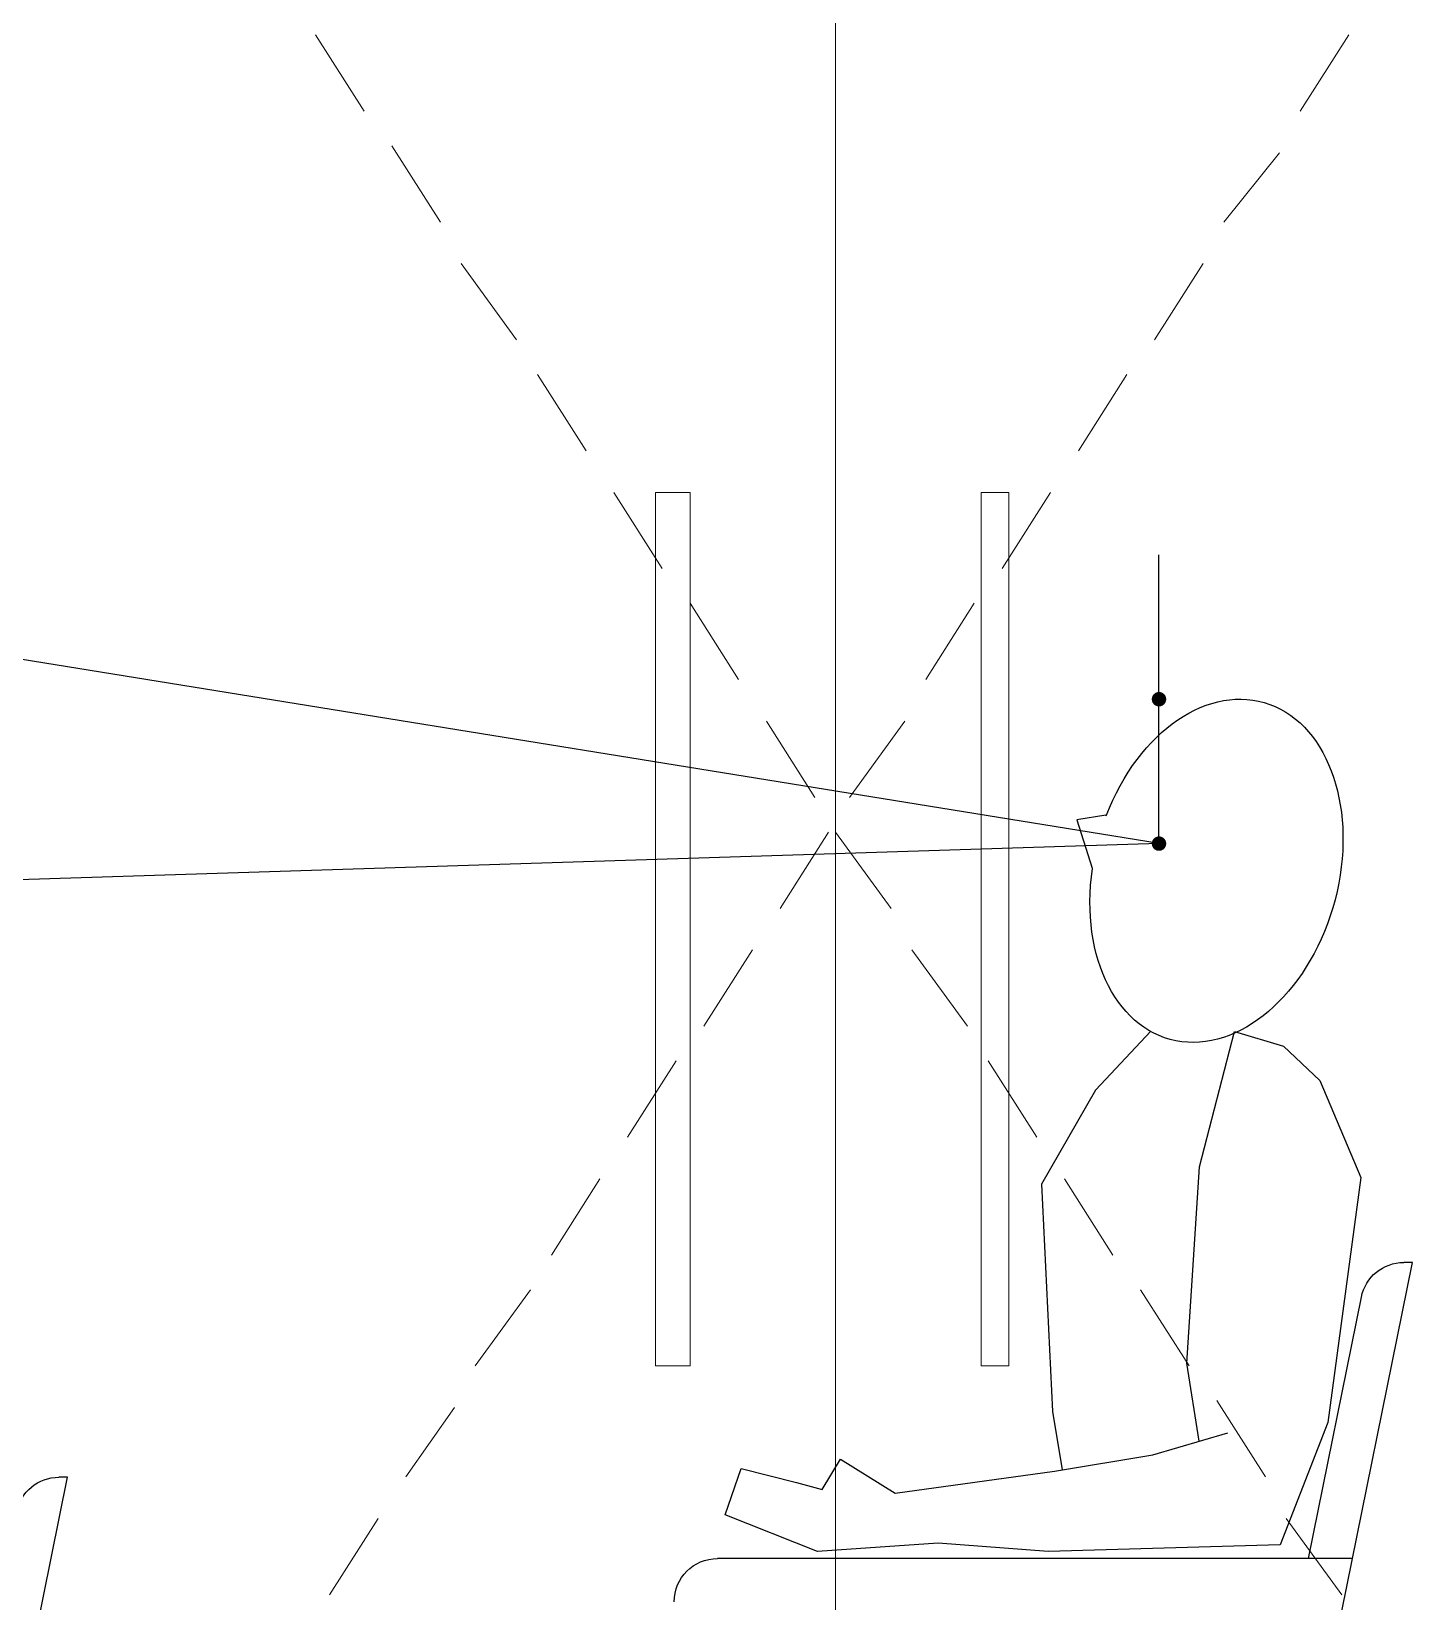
# Model space of a CAD drawing. Header units: millimetres. Extents: x 182 to 575, y -105 to 95.
# Drawn here: x 375.999 to 376.947, y -1.29 to -0.211 of the extents above; entities that cross this region are included whole.
import ezdxf

# ---------------------------------------------------------------- set-up
doc = ezdxf.new("R2010")
doc.units = ezdxf.units.MM
doc.header["$MEASUREMENT"] = 0
doc.layers.add('Akmb-vis', color=1, linetype='Continuous')
doc.layers.add('PDF_Geometry', color=7, linetype='Continuous')

# ---------------------------------------------------------------- blocks, each defined once
blk = doc.blocks.new('visib')
for p, q in [((-0.3984, 0.3158), (-0.5026, 0.83)), ((-0.5026, 0.83), (-0.4965, 0.83)), ((-0.4305, 0.625), (-0.4671, 0.806)), ((-0.4611, 0.625), (-0.0213, 0.625))]:
    blk.add_line(p, q)
at = {"const_width": 0.005}
for points in [[(-0.3295, 1.22, 1), (-0.3245, 1.22, 1)], [(-0.3295, 1.12, 1), (-0.3245, 1.12, 1)]]:
    blk.add_lwpolyline(points, format="xyb", close=True, dxfattribs=at)
for points in [[(-0.2903, 1.1396), (-0.27, 1.1365), (-0.2807, 1.103)], [(-0.3548, 0.7062), (-0.3463, 0.7603), (-0.3551, 0.8962), (-0.3792, 0.9898), (-0.4133, 0.9798), (-0.4384, 0.9559), (-0.4668, 0.8888), (-0.444, 0.7192), (-0.4108, 0.6344)], [(-0.3214, 0.9901), (-0.2831, 0.9492), (-0.2457, 0.8841), (-0.2532, 0.7269), (-0.2599, 0.6863)], [(-0.4108, 0.6344), (-0.2503, 0.6298), (-0.174, 0.6357), (-0.0905, 0.6298), (-0.0266, 0.6553), (-0.0378, 0.6873), (-0.0761, 0.6777), (-0.0937, 0.6729), (-0.1065, 0.6937), (-0.1443, 0.6703), (-0.2547, 0.6854), (-0.3228, 0.6967), (-0.3746, 0.712)]]:
    blk.add_lwpolyline(points)
for centre, start in [((-0.4965, 0.8), 11.4615), ((-0.0213, 0.595), 0)]:
    blk.add_arc(centre, 0.03, start, 90)
blk.add_ellipse((-0.3668, 1.1012), major_axis=(-0.0323, 0.1167), ratio=0.69756, start_param=4.848066, end_param=10.817557)
blk = doc.blocks.new('A$C2A1C6D1B')
blk.add_line((17.56, 112), (17.56, 132))
at = {"xscale": 100, "yscale": 100, "zscale": 100}
blk.add_blockref('visib', (50.26, 0), dxfattribs=at)

msp = doc.modelspace()

# ---------------------------------------------------------------- linework, layer by layer
for q in [(366.9007, 0.8297), (366.9007, -1.0838)]:
    msp.add_line((376.7733, -0.7691), q)
at = {"layer": 'PDF_Geometry', "lineweight": 20}
msp.add_lwpolyline([(376.5512, 0.315), (376.5512, -1.8278)], dxfattribs=at)
at = {"layer": 'PDF_Geometry', "lineweight": 13}
for points in [[(376.2274, -0.2659), (376.194, -0.2136)], [(376.8702, -0.2659), (376.9036, -0.2136)], [(376.2798, -0.3421), (376.2464, -0.2897)], [(376.8179, -0.3421), (376.856, -0.2945)], [(376.3321, -0.4231), (376.294, -0.3707)], [(376.7702, -0.4231), (376.8036, -0.3707)], [(376.3798, -0.4993), (376.3464, -0.4469)], [(376.7179, -0.4993), (376.7512, -0.4469)], [(376.4321, -0.5802), (376.3988, -0.5278)], [(376.6655, -0.5802), (376.6988, -0.5278)], [(376.4845, -0.6564), (376.4512, -0.604)], [(376.6131, -0.6564), (376.6464, -0.604)], [(376.5369, -0.7374), (376.5036, -0.685)], [(376.5607, -0.7374), (376.5988, -0.685)], [(376.5131, -0.8136), (376.5464, -0.7612)], [(376.5893, -0.8136), (376.5512, -0.7612)], [(376.4607, -0.8945), (376.494, -0.8421)], [(376.6417, -0.8945), (376.6036, -0.8421)], [(376.4083, -0.9707), (376.4417, -0.9183)], [(376.6893, -0.9707), (376.656, -0.9183)], [(376.356, -1.0517), (376.3893, -0.9993)], [(376.7417, -1.0517), (376.7083, -0.9993)], [(376.3036, -1.1278), (376.3417, -1.0755)], [(376.794, -1.1278), (376.7607, -1.0755)], [(376.8464, -1.204), (376.8131, -1.1517)], [(376.256, -1.204), (376.2893, -1.1564)], [(376.2036, -1.285), (376.2369, -1.2326)], [(376.8988, -1.285), (376.8607, -1.2326)]]:
    msp.add_lwpolyline(points, dxfattribs=at)
for points in [[(376.4512, -0.5278), (376.4512, -1.1278), (376.4274, -1.1278), (376.4274, -0.5278)], [(376.6512, -0.5278), (376.6512, -1.1278), (376.6702, -1.1278), (376.6702, -0.5278)]]:
    msp.add_lwpolyline(points, close=True, dxfattribs=at)

# ---------------------------------------------------------------- block references
at = {"layer": 'Akmb-vis', "extrusion": (0, 0, -1), "xscale": 0.009920634920854354, "yscale": 0.009920634920854354, "zscale": -0.009920634920854354}
for p in [(-376.9475, -1.8802), (-376.0237, -2.0278)]:
    msp.add_blockref('A$C2A1C6D1B', p, dxfattribs=at)

doc.saveas('drawing.dxf')
